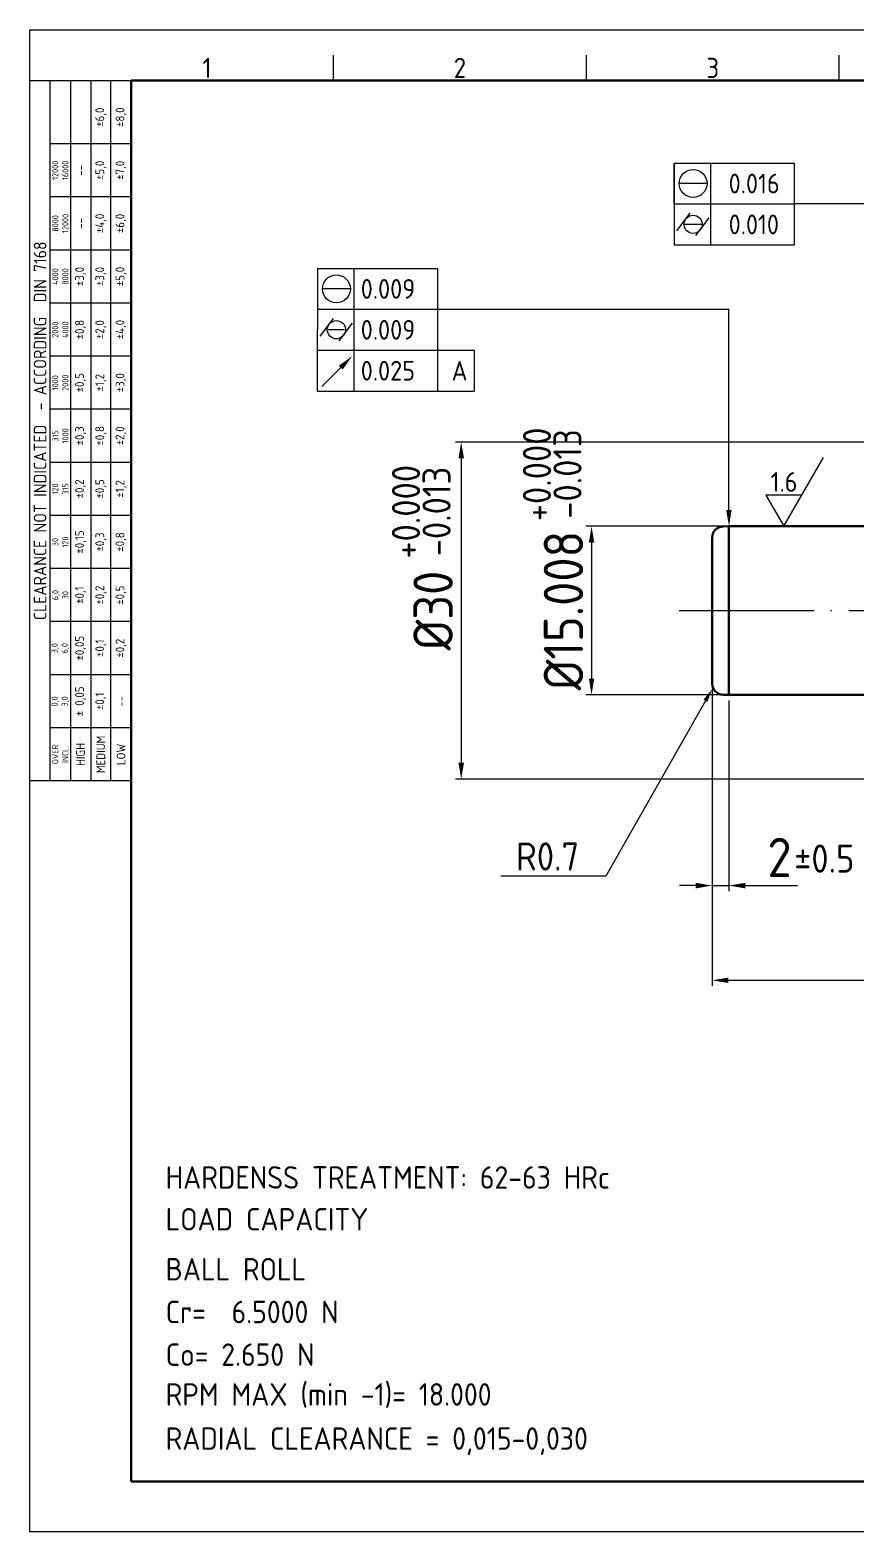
# Model space of a CAD drawing. Extents: x 8 to 197, y 6 to 139.
# Drawn here: x 8.4 to 82.1, y 5.6 to 139.3 of the extents above; entities that cross this region are included whole.
import ezdxf
from ezdxf import colors
from ezdxf.entities.mleader import LeaderData, LeaderLine
from ezdxf.enums import TextEntityAlignment as Align
from ezdxf.math import Vec2, Vec3

# ---------------------------------------------------------------- set-up
doc = ezdxf.new("R2010")
doc.units = 0
doc.header["$LTSCALE"] = 0.5
doc.linetypes.add('ACAD_ISO04W100', pattern=[30, 24, -3, 0, -3])
doc.layers.get('0').update_dxf_attribs({"linetype": 'CONTINUOUS'})
doc.layers.get('Defpoints').update_dxf_attribs({"linetype": 'CONTINUOUS'})
for name, color, linetype, lineweight in [('AM_0', 7, 'CONTINUOUS', 50), ('AM_5', 3, 'CONTINUOUS', 25), ('AM_7', 4, 'ACAD_ISO04W100', 25), ('AM_8', 1, 'CONTINUOUS', 25), ('AM_BOR', 7, 'CONTINUOUS', 50)]:
    doc.layers.add(name, color=color, linetype=linetype, lineweight=lineweight)
doc.styles.add('ACISOTS', font='isocp.shx', dxfattribs={"height": 1})
doc.styles.get("Standard").update_dxf_attribs({"font": 'ISOCP.SHX'})
doc.dimstyles.new('AM_ISO', dxfattribs={"dimtxt": 3.5, "dimasz": 2.5, "dimexe": 1, "dimexo": 1, "dimgap": 1.5, "dimtad": 1, "dimdsep": 46, "dimtxsty": 'Standard', "dimcen": 0, "dimclrd": 256, "dimclre": 256, "dimclrt": 2, "dimadec": 0, "dimazin": 2, "dimtp": 0.1, "dimtm": 0.1, "dimtfac": 0.71, "dimtdec": 3, "dimtmove": 0, "dimatfit": 3, "dimfxl": 1, "dimlwd": -1, "dimlwe": -1, "dimarcsym": 0})

# ---------------------------------------------------------------- blocks, each defined once
blk = doc.blocks.new('A3 ZTL')
for p, q in [((19.57, 280.82), (19.57, 9.78)), ((401.17, 280.82), (19.57, 280.82)), ((19.57, 9.78), (401.17, 9.78))]:
    blk.add_line(p, q)
at = {"layer": 'AM_BOR', "color": 135, "lineweight": 25}
for p, q in [((0, 0), (0, 290.61)), ((0, 290.61), (410.96, 290.61)), ((58.71, 280.82), (58.71, 285.71)), ((107.63, 280.82), (107.63, 285.71)), ((156.56, 280.82), (156.56, 285.71)), ((3.91, 145.3), (3.91, 280.82)), ((7.83, 280.82), (7.83, 145.3)), ((11.74, 280.82), (11.74, 145.3)), ((15.66, 145.3), (15.66, 280.82)), ((19.57, 268.59), (3.91, 268.59)), ((19.57, 258.32), (3.91, 258.32)), ((19.57, 248.04), (3.91, 248.04)), ((19.57, 237.77), (3.91, 237.77)), ((19.57, 227.5), (3.91, 227.5)), ((19.57, 217.22), (3.91, 217.22)), ((19.57, 206.95), (3.91, 206.95)), ((19.57, 196.67), (3.91, 196.67)), ((19.57, 186.4), (3.91, 186.4)), ((19.57, 176.13), (3.91, 176.13)), ((19.57, 165.85), (3.91, 165.85)), ((19.57, 155.58), (3.91, 155.58)), ((410.96, 0), (0, 0))]:
    blk.add_line(p, q, dxfattribs=at)
blk.add_lwpolyline([(19.57, 145.3), (0, 145.3), (0, 280.82), (19.57, 280.82)], close=True, dxfattribs=at)
at = {"layer": 'AM_BOR', "color": 135, "lineweight": 25, "style": 'ACISOTS'}
for s, p in [('1', (34.25, 283.27)), ('2', (83.17, 283.27)), ('3', (132.09, 283.27))]:
    blk.add_text(s, height=3.91, dxfattribs=at).set_placement(p, align=Align.MIDDLE)
at = {"layer": 'AM_BOR', "color": 135, "lineweight": 25, "attachment_point": 5, "rotation": 90}
for s, insert, char_height, width in [('±6,0', (13.7, 273.73), 1.712, 10.274), ('±8,0', (17.61, 273.73), 1.712, 10.274), ('12000\\P16000', (5.87, 263.45), 1.174, 10.274), ('±5,0', (13.7, 263.45), 1.712, 10.274), ('±7,0', (17.61, 263.45), 1.712, 10.274), ('--', (9.78, 263.45), 1.712, 10.274), ('8000\\P12000', (5.87, 253.18), 1.174, 10.274), ('--', (9.78, 253.18), 1.712, 10.274), ('±4,0', (13.7, 253.18), 1.712, 10.274), ('±6,0', (17.61, 253.18), 1.712, 10.274), ('{\\Fisocp.shx|c0;CLEARANCE NOT INDICATED  - ACCORDING  DIN 7168}', (1.96, 213.06), 2.4462, 135.5186), ('4000\\P8000', (5.87, 242.91), 1.174, 10.274), ('±3,0', (9.78, 242.91), 1.712, 10.274), ('±3,0', (13.7, 242.91), 1.712, 10.274), ('±5,0', (17.61, 242.91), 1.712, 10.274), ('2000\\P4000', (5.87, 232.63), 1.174, 10.274), ('±0,8', (9.78, 232.63), 1.712, 10.274), ('±2,0', (13.7, 232.63), 1.712, 10.274), ('±4,0', (17.61, 232.63), 1.712, 10.274), ('±0,5', (9.78, 222.36), 1.712, 10.274), ('±1,2', (13.7, 222.36), 1.712, 10.274), ('±3,0', (17.61, 222.36), 1.712, 10.274), ('1000\\P2000', (5.87, 222.36), 1.174, 10.274), ('315\\P1000', (5.87, 212.08), 1.174, 10.274), ('±0,3', (9.78, 212.08), 1.712, 10.274), ('±0,8', (13.7, 212.08), 1.712, 10.274), ('±2,0', (17.61, 212.08), 1.712, 10.274), ('±0,2', (9.78, 201.81), 1.712, 10.274), ('±0,5', (13.7, 201.81), 1.712, 10.274), ('120\\P315', (5.87, 201.81), 1.174, 10.274), ('±1,2', (17.61, 201.81), 1.712, 10.274), ('30\\P120', (5.87, 191.54), 1.174, 10.274), ('±0,15', (9.78, 191.54), 1.712, 10.274), ('±0,3', (13.7, 191.54), 1.712, 10.274), ('±0,8', (17.61, 191.54), 1.712, 10.274), ('6,0\\P30', (5.87, 181.26), 1.174, 10.274), ('±0,1', (9.78, 181.26), 1.712, 10.274), ('±0,2', (13.7, 181.26), 1.712, 10.274), ('±0,5', (17.61, 181.26), 1.712, 10.274), ('3,0\\P6,0', (5.87, 170.99), 1.174, 10.274), ('±0,05', (9.78, 170.99), 1.712, 10.274), ('±0,1', (13.7, 170.99), 1.712, 10.274), ('±0,2', (17.61, 170.99), 1.712, 10.274), ('± 0,05', (9.78, 160.71), 1.712, 10.274), ('0,0\\P3,0', (5.87, 160.71), 1.174, 10.274), ('\\pt4.69206;±0,1', (13.7, 160.71), 1.7123, 10.274), ('--', (17.61, 160.71), 1.712, 10.274), ('{\\Fisocp.shx|c0;OVER\\PINCL.}', (5.87, 150.44), 1.1742, 10.274), ('HIGH', (9.78, 150.44), 1.712, 10.274), ('MEDIUM', (13.7, 150.44), 1.712, 10.274), ('LOW', (17.61, 150.44), 1.712, 10.274)]:
    blk.add_mtext(s, dxfattribs=dict(at, insert=insert, char_height=char_height, width=width))
blk = doc.blocks.new('*D54')
at = {"layer": 'AM_5', "transparency": 16777216}
for p, q in [((70.08, 95.15), (57.85, 95.15)), ((58.35, 93.7), (58.35, 81.6)), ((70.08, 80.15), (57.85, 80.15))]:
    blk.add_line(p, q, dxfattribs=at)
at = {"layer": 'AM_5', "lineweight": 25, "transparency": 16777216}
for points in [[(58.11, 93.7), (58.59, 93.7), (58.35, 95.15)], [(58.11, 81.6), (58.59, 81.6), (58.35, 80.15)]]:
    blk.add_solid(points, dxfattribs=at)
at = {"layer": 'Defpoints', "color": 0, "lineweight": 25, "transparency": 16777216}
for p in [(70.58, 95.15), (58.35, 80.15), (70.58, 80.15)]:
    blk.add_point(p, dxfattribs=at)
at = {"layer": 'AM_5', "lineweight": 25, "transparency": 16777216, "insert": (55.85, 87.65), "char_height": 3.5, "attachment_point": 5, "rotation": 90}
blk.add_mtext('%%C15.008', dxfattribs=at)
blk = doc.blocks.new('*D56')
at = {"layer": 'AM_5', "transparency": 16777216}
for p, q in [((83.88, 102.65), (46.25, 102.65)), ((46.75, 101.2), (46.75, 74.1)), ((83.88, 72.65), (46.25, 72.65))]:
    blk.add_line(p, q, dxfattribs=at)
at = {"layer": 'AM_5', "lineweight": 25, "transparency": 16777216}
for points in [[(46.51, 101.2), (47, 101.2), (46.75, 102.65)], [(46.51, 74.1), (47, 74.1), (46.75, 72.65)]]:
    blk.add_solid(points, dxfattribs=at)
at = {"layer": 'Defpoints', "color": 0, "lineweight": 25, "transparency": 16777216}
for p in [(84.38, 102.65), (46.75, 72.65), (84.38, 72.65)]:
    blk.add_point(p, dxfattribs=at)
at = {"layer": 'AM_5', "lineweight": 25, "transparency": 16777216, "insert": (44.25, 87.65), "char_height": 3.5, "attachment_point": 5, "rotation": 90}
blk.add_mtext('%%C30', dxfattribs=at)
blk = doc.blocks.new('*D59')
at = {"layer": 'AM_5', "transparency": 16777216}
for p, q in [((69.08, 80.66), (69.08, 54.24)), ((156.68, 80.66), (156.68, 54.24)), ((70.53, 54.74), (155.23, 54.74))]:
    blk.add_line(p, q, dxfattribs=at)
at = {"layer": 'AM_5', "lineweight": 25, "transparency": 16777216}
for points in [[(70.53, 54.98), (70.53, 54.5), (69.08, 54.74)], [(155.23, 54.98), (155.23, 54.5), (156.68, 54.74)]]:
    blk.add_solid(points, dxfattribs=at)
at = {"layer": 'Defpoints', "color": 0, "lineweight": 25, "transparency": 16777216}
for p in [(69.08, 81.16), (156.68, 81.16), (156.68, 54.74)]:
    blk.add_point(p, dxfattribs=at)
at = {"layer": 'AM_5', "lineweight": 25, "transparency": 16777216, "insert": (112.88, 57.24), "char_height": 3.5, "attachment_point": 5}
blk.add_mtext('87.5', dxfattribs=at)
blk = doc.blocks.new('*D61')
at = {"layer": 'AM_5', "transparency": 16777216}
for p, q in [((69.08, 80.66), (69.08, 62.67)), ((70.58, 79.65), (70.58, 62.67)), ((67.63, 63.17), (66.18, 63.17)), ((69.08, 63.17), (70.58, 63.17)), ((72.03, 63.17), (76.68, 63.17))]:
    blk.add_line(p, q, dxfattribs=at)
at = {"layer": 'AM_5', "lineweight": 25, "transparency": 16777216}
for points in [[(67.63, 63.41), (67.63, 62.92), (69.08, 63.17)], [(72.03, 63.41), (72.03, 62.92), (70.58, 63.17)]]:
    blk.add_solid(points, dxfattribs=at)
at = {"layer": 'Defpoints', "color": 0, "lineweight": 25, "transparency": 16777216}
for p in [(69.08, 81.16), (70.58, 80.15), (70.58, 63.17)]:
    blk.add_point(p, dxfattribs=at)
at = {"layer": 'AM_5', "lineweight": 25, "transparency": 16777216, "insert": (75.08, 65.67), "char_height": 3.5, "attachment_point": 5}
blk.add_mtext('2', dxfattribs=at)

msp = doc.modelspace()

# ---------------------------------------------------------------- linework, layer by layer
at = {"layer": 'AM_0'}
for p, q in [((70.58, 95.15), (70.05, 95.13)), ((70.58, 95.15), (88.26, 95.15)), ((70.58, 95.15), (70.58, 80.15)), ((69.08, 81.16), (69.08, 94.13)), ((70.58, 80.15), (70.05, 80.16)), ((82.58, 80.15), (70.58, 80.15))]:
    msp.add_line(p, q, dxfattribs=at)
for centre, start, end in [((70.08, 94.13), 91.5, 180), ((70.08, 81.16), 180, 268.5)]:
    msp.add_arc(centre, 1, start, end, dxfattribs=at)
at = {"layer": 'AM_5', "color": 0, "linetype": 'Continuous', "lineweight": 35}
msp.add_line((65.69, 123.84), (65.69, 127.48), dxfattribs=at)
at = {"layer": 'AM_5', "lineweight": 25}
for p, q in [((65.69, 127.48), (68.97, 127.48)), ((65.69, 127.48), (65.69, 123.84)), ((65.69, 127.48), (76.37, 127.48)), ((65.69, 127.48), (65.69, 120.2)), ((68.97, 120.2), (68.97, 127.48)), ((76.37, 127.48), (76.37, 123.84)), ((76.37, 127.48), (76.37, 123.84)), ((68.63, 125.66), (66.15, 125.66)), ((65.69, 123.84), (76.37, 123.84)), ((65.93, 121.44), (67.14, 123.01)), ((76.37, 123.84), (76.37, 120.2)), ((84.38, 123.84), (76.37, 123.84)), ((76.37, 123.84), (76.37, 120.2)), ((68.12, 122.02), (66.64, 122.02)), ((67.64, 121.02), (68.83, 122.6)), ((65.69, 120.2), (76.37, 120.2)), ((33.95, 118.1), (33.94, 107.18)), ((33.95, 118.1), (44.63, 118.1)), ((37.24, 107.18), (37.24, 118.1)), ((44.63, 118.1), (44.63, 114.46)), ((36.89, 116.28), (34.41, 116.28)), ((33.95, 114.46), (70.58, 114.46)), ((33.95, 114.46), (44.63, 114.46)), ((34.19, 112.06), (35.4, 113.63)), ((44.63, 114.46), (44.63, 107.18)), ((36.38, 112.64), (34.9, 112.64)), ((35.9, 111.64), (37.09, 113.23)), ((33.95, 110.82), (47.92, 110.82)), ((47.92, 110.82), (47.92, 107.18)), ((33.95, 107.18), (47.92, 107.18)), ((75.46, 95.15), (79, 101.27)), ((77.07, 97.93), (73.86, 97.93)), ((73.86, 97.93), (75.46, 95.15))]:
    msp.add_line(p, q, dxfattribs=at)
at = {"layer": 'AM_5'}
for p, q in [((70.58, 96.6), (70.58, 114.46)), ((36.03, 109.27), (34.34, 107.59))]:
    msp.add_line(p, q, dxfattribs=at)
at = {"layer": 'AM_5', "lineweight": 25}
for centre, radius in [((67.39, 125.66), 1.24), ((67.39, 122.02), 0.812), ((35.65, 116.28), 1.24), ((35.65, 112.64), 0.812)]:
    msp.add_circle(centre, radius, dxfattribs=at)
for points in [[(35.86, 109.44), (36.2, 109.1), (37.06, 110.3)], [(70.33, 96.6), (70.82, 96.6), (70.58, 95.15)]]:
    msp.add_solid(points, dxfattribs=at)
at = {"layer": 'AM_7'}
msp.add_line((66.14, 87.65), (158.68, 87.65), dxfattribs=at)

# ---------------------------------------------------------------- block references
at = {"layer": 'AM_0', "lineweight": 0, "xscale": 0.46, "yscale": 0.46, "zscale": 0.46}
msp.add_blockref('A3 ZTL', (8.38, 5.64), dxfattribs=at)

# ---------------------------------------------------------------- texts
at = {"layer": 'AM_5', "attachment_point": 1}
for s, insert, char_height in [(' 0.016', (69.55, 126.53), 1.75), (' 0.010', (69.55, 122.89), 1.75), ('0.009', (37.81, 117.15), 1.75), ('0.009', (37.81, 113.51), 1.75), ('0.025', (37.81, 109.87), 1.75), ('A', (45.9, 109.87), 1.75), ('1.6', (74.29, 99.97), 1.75), ('%%P0.5', (76.38, 66.82), 2.5)]:
    msp.add_mtext_dynamic_manual_height_columns(s, width=5.4883, gutter_width=10, heights=[0], dxfattribs=dict(at, insert=insert, char_height=char_height))
at = {"layer": 'AM_5', "char_height": 2.5, "attachment_point": 1, "rotation": 90}
for s, insert in [('+0.000', (52.24, 95.6)), ('-0.013', (54.96, 95.82)), ('+0.000', (40.59, 92.27)), ('-0.013', (43.31, 92.48))]:
    msp.add_mtext_dynamic_manual_height_columns(s, width=5.4883, gutter_width=10, heights=[0], dxfattribs=dict(at, insert=insert))
at = {"layer": 'AM_8'}
for s, p in [('HARDENSS TREATMENT: 62-63 HRc', (20.45, 36.19)), ('LOAD CAPACITY', (20.45, 32.47)), ('BALL ROLL', (20.45, 28.02)), ('Cr=  6.5000 N ', (20.45, 24.22)), ('Co= 2.650 N', (20.45, 20.42)), ('RPM MAX (min -1)= 18.000', (20.45, 16.88)), ('RADIAL CLEARANCE = 0,015-0,030', (20.45, 12.95))]:
    msp.add_text(s, height=2, dxfattribs=at).set_placement(p)

# ---------------------------------------------------------------- dimensions: what is measured, and where the dimension line sits
at = {"layer": 'AM_5', "lineweight": 25}
dim = msp.add_linear_dim(base=(46.75, 72.65), p1=(84.38, 102.65), p2=(84.38, 72.65), angle=90, text='%%C30', dimstyle='AM_ISO', override={"dimscale": 0.5, "dimtxt": 7, "dimasz": 2.9, "dimdec": 0, "dimlfac": 0.4, "dimclrt": 256, "dimadec": 2, "dimtp": 0, "dimtm": 0.3, "dimtdec": 0}, dxfattribs=at)
dim.commit()
dim.dimension.update_dxf_attribs({"geometry": '*D56', "text_midpoint": (44.25, 87.65)})
dim = msp.add_linear_dim(base=(58.35, 80.15), p1=(70.58, 95.15), p2=(70.58, 80.15), angle=90, text='%%C15.008', dimstyle='AM_ISO', override={"dimscale": 0.5, "dimtxt": 7, "dimasz": 2.9, "dimdec": 0, "dimlfac": 0.4, "dimclrt": 256, "dimadec": 2, "dimtp": 0, "dimtm": 0.3, "dimtdec": 0}, dxfattribs=at)
dim.commit()
dim.dimension.update_dxf_attribs({"geometry": '*D54', "text_midpoint": (58.35, 87.65), "dimtype": 160})
for base, p2, text, picture, middle in [((70.58, 63.17), (70.58, 80.15), '2', '*D61', (75.08, 65.67)), ((156.68, 54.74), (156.68, 81.16), '87.5', '*D59', (112.88, 57.24))]:
    dim = msp.add_linear_dim(base=base, p1=(69.08, 81.16), p2=p2, text=text, dimstyle='AM_ISO', override={"dimscale": 0.5, "dimtxt": 7, "dimasz": 2.9, "dimdec": 0, "dimlfac": 0.4, "dimclrt": 256, "dimadec": 2, "dimtp": 0, "dimtm": 0.3, "dimtdec": 0}, dxfattribs=at)
    dim.commit()
    dim.dimension.update_dxf_attribs({"geometry": picture, "text_midpoint": middle})

# ---------------------------------------------------------------- leaders
ml = msp.add_multileader_mtext('Standard', dxfattribs=at)
ml.set_content('R0.7', color=256)
ml.set_leader_properties()
ml.build(insert=Vec2(0, 0))
ml.multileader.update_dxf_attribs({"text_right_attachment_type": 6, "dogleg_length": 0.36, "arrow_head_size": 1.2})
ctx = ml.context
ctx.base_point, ctx.char_height, ctx.arrow_head_size, ctx.plane_origin = Vec3(49.75, 65.76), 2.5, 1.2, Vec3(69.08, 80.66)
ctx.right_attachment, ctx.text_align_type = 6, 2
notes = []
notes.append((ctx, [(0, (1, 1, 0), (59.61, 64.01), (-1, 0), 0.36, [(0, [(69.08, 80.66)], 0, [])])]))
ctx.mtext.insert, ctx.mtext.alignment, ctx.mtext.flow_direction = Vec3(57.25, 67.01), 3, 5
for ctx, leaders in notes:
    for number, flags, end, landing, length, lines in leaders:
        leader = LeaderData()
        leader.index, (leader.has_last_leader_line, leader.has_dogleg_vector, leader.attachment_direction) = number, flags
        leader.last_leader_point, leader.dogleg_vector, leader.dogleg_length = Vec3(end), Vec3(landing), length
        for number, points, colour, breaks in lines:
            line = LeaderLine()
            line.index, line.vertices, line.color, line.breaks = number, Vec3.list(points), colors.encode_raw_color(colour), breaks
            leader.lines.append(line)
        ctx.leaders.append(leader)

doc.saveas('drawing.dxf')
